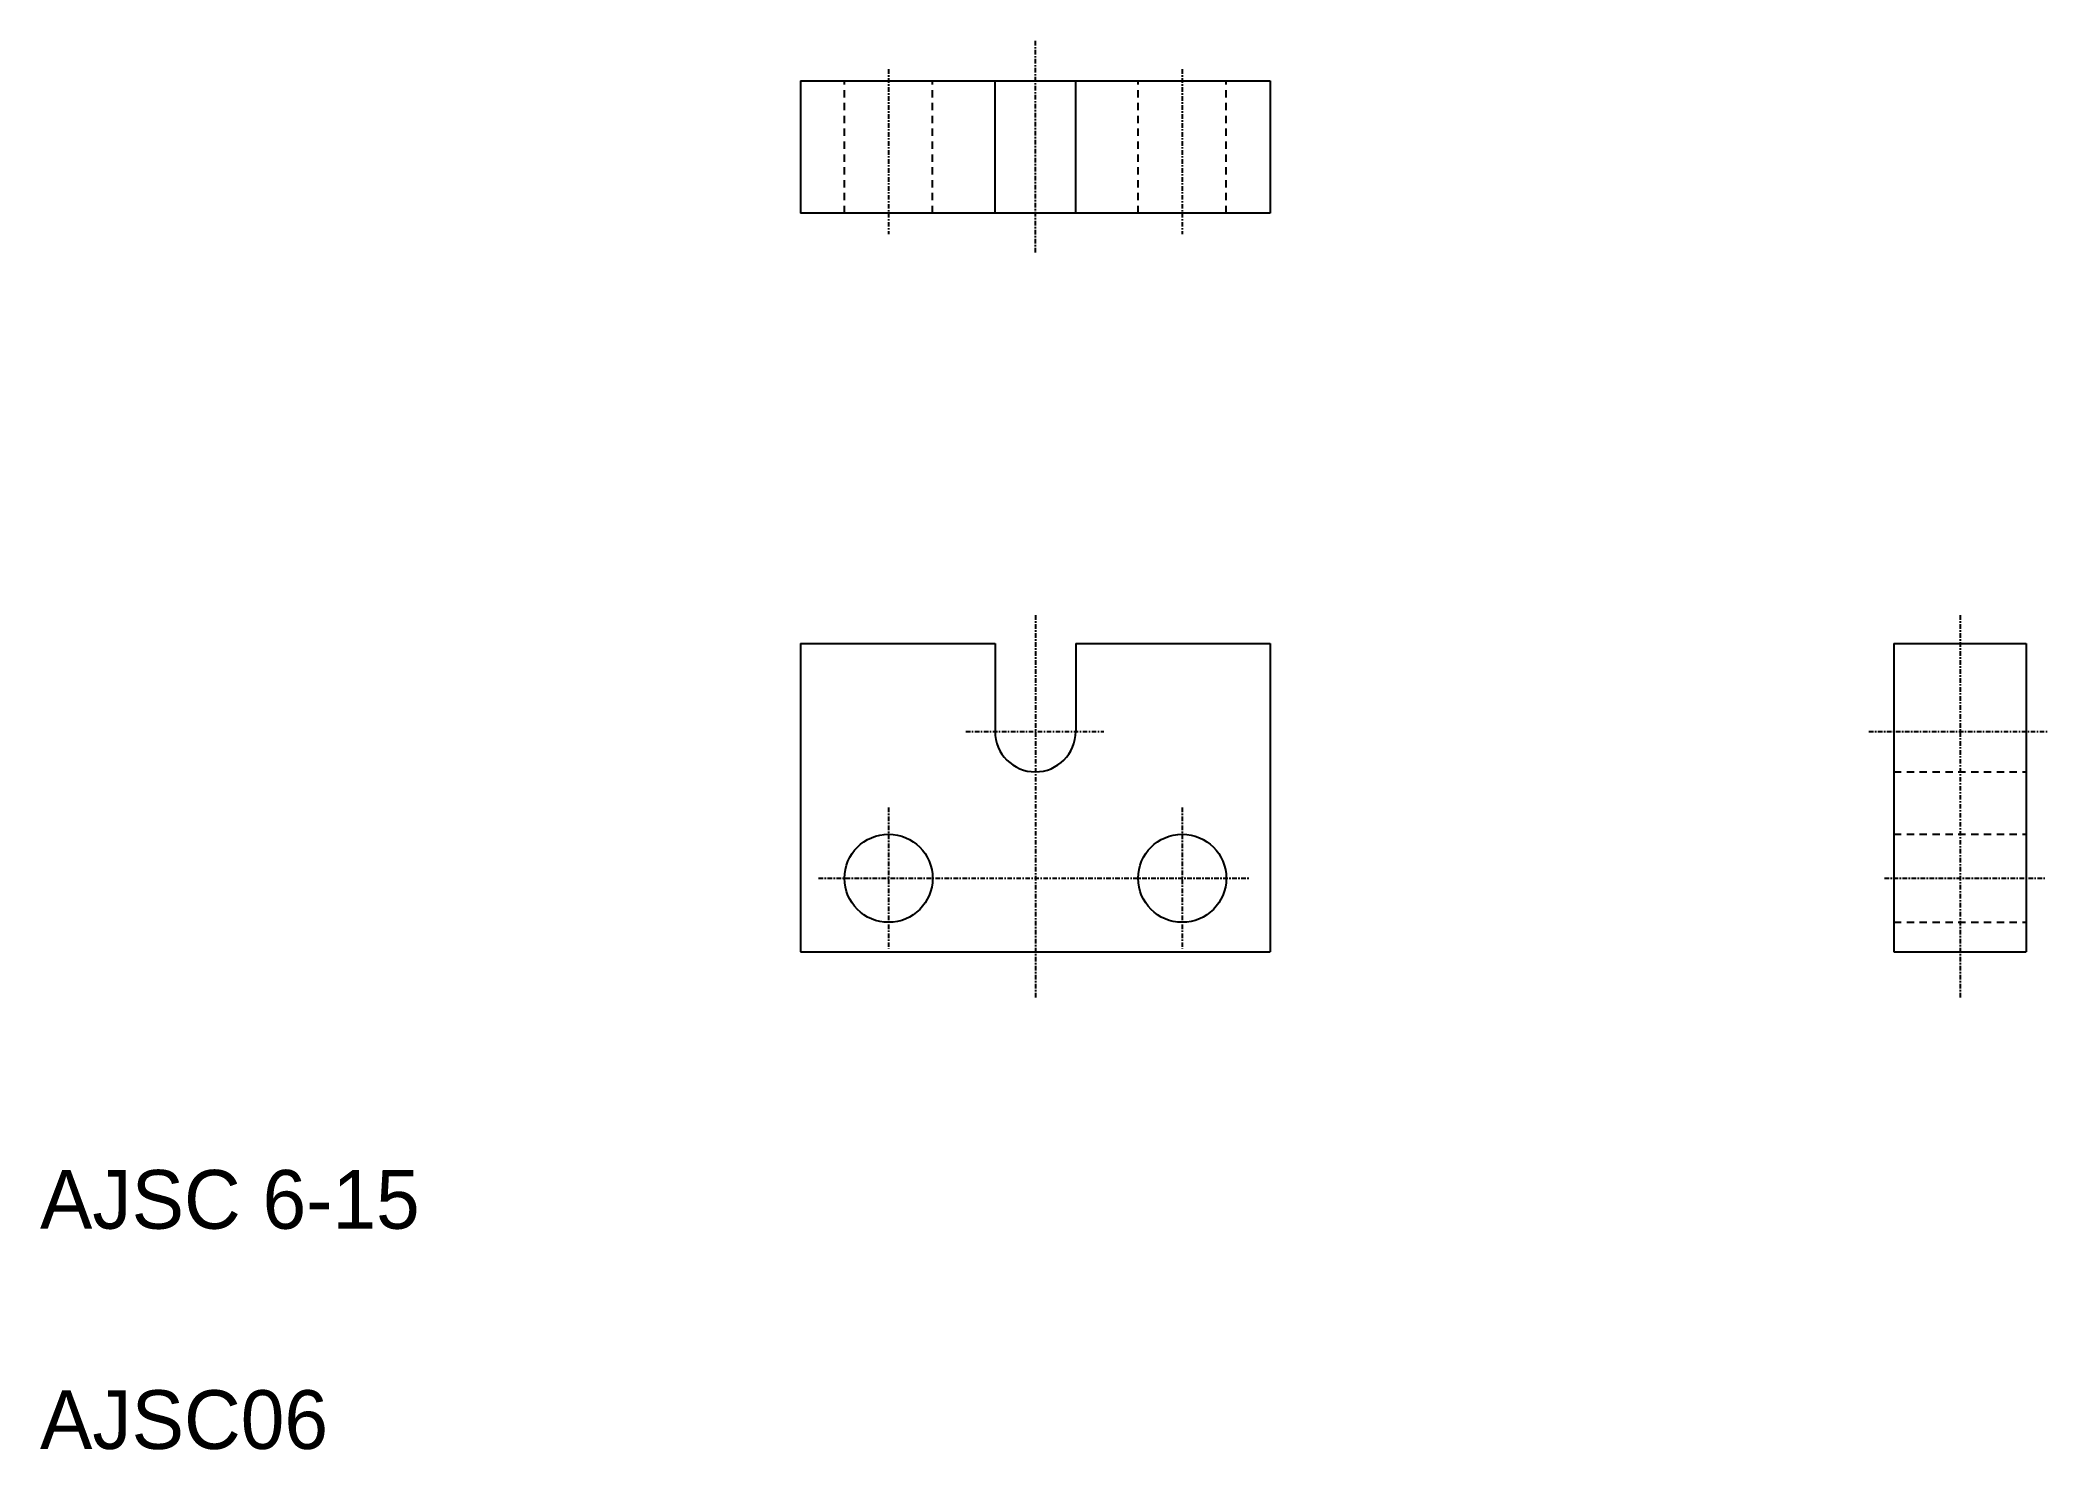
# Model space of a CAD drawing. Extents: x 111 to 248, y 116 to 212.
import ezdxf

# ---------------------------------------------------------------- set-up
doc = ezdxf.new("R2010")
doc.units = 0
doc.header["$LTSCALE"] = 0.25
doc.linetypes.add('CENTER', pattern=[2, 1.25, -0.25, 0.25, -0.25])
doc.linetypes.add('DASHED', pattern=[3.5, 2, -1.5])
doc.layers.get('0').update_dxf_attribs({"linetype": 'CONTINUOUS'})
doc.layers.add('CENTER', color=1, linetype='CENTER')

msp = doc.modelspace()

# ---------------------------------------------------------------- linework, layer by layer
at = {"color": 7, "linetype": 'CONTINUOUS'}
for p, q in [((162.96, 209), (194.96, 209)), ((162.96, 209), (162.96, 200)), ((176.21, 200), (176.21, 209)), ((181.71, 200), (181.71, 209)), ((194.96, 209), (194.96, 200)), ((194.96, 200), (162.96, 200)), ((162.96, 170.69), (176.21, 170.69)), ((162.96, 170.69), (162.96, 149.69)), ((176.21, 170.69), (176.21, 164.69)), ((181.71, 170.69), (194.96, 170.69)), ((181.71, 170.69), (181.71, 164.69)), ((194.96, 170.69), (194.96, 149.69)), ((237.44, 170.69), (246.44, 170.69)), ((237.44, 170.69), (237.44, 149.69)), ((246.44, 170.69), (246.44, 149.69)), ((162.96, 149.69), (194.96, 149.69)), ((237.44, 149.69), (246.44, 149.69))]:
    msp.add_line(p, q, dxfattribs=at)
at = {"color": 3, "linetype": 'DASHED'}
for p, q in [((165.96, 200), (165.96, 209)), ((171.96, 200), (171.96, 209)), ((185.96, 200), (185.96, 209)), ((191.96, 200), (191.96, 209)), ((237.44, 161.94), (246.44, 161.94)), ((237.44, 157.69), (246.44, 157.69)), ((237.44, 151.69), (246.44, 151.69))]:
    msp.add_line(p, q, dxfattribs=at)
for p, q in [((178.96, 200), (178.96, 200)), ((186.96, 200), (186.96, 200))]:
    msp.add_line(p, q)
at = {"color": 7, "linetype": 'CONTINUOUS'}
for centre in [(168.96, 154.69), (188.96, 154.69)]:
    msp.add_circle(centre, 3, dxfattribs=at)
msp.add_arc((178.96, 164.69), 2.75, 180, 0, dxfattribs=at)
at = {"layer": 'CENTER', "color": 1, "linetype": 'CENTER'}
for p, q in [((178.96, 197.32), (178.96, 211.78)), ((168.96, 209.8), (168.96, 198.56)), ((188.96, 209.8), (188.96, 198.56)), ((178.96, 172.61), (178.96, 146.56)), ((241.94, 172.61), (241.94, 146.56)), ((174.22, 164.69), (183.63, 164.69)), ((235.73, 164.69), (247.92, 164.69)), ((168.96, 159.51), (168.96, 149.88)), ((188.96, 159.51), (188.96, 149.88)), ((164.19, 154.69), (193.51, 154.69)), ((236.8, 154.69), (247.81, 154.69))]:
    msp.add_line(p, q, dxfattribs=at)

# ---------------------------------------------------------------- texts
for s, p in [('AJSC 6-15', (111.16, 130.82)), ('AJSC06', (111.16, 115.82))]:
    msp.add_text(s, height=4).set_placement(p)

doc.saveas('drawing.dxf')
